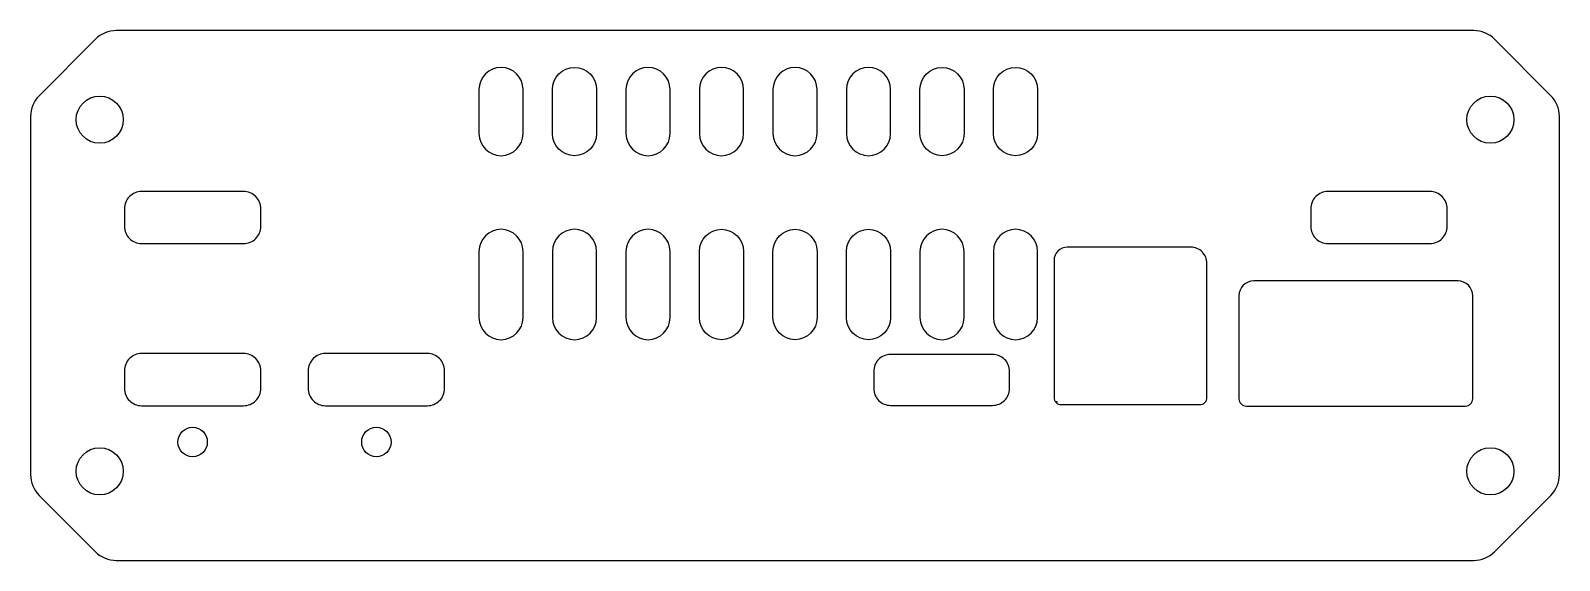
# Model space of a CAD drawing. Header units: millimetres. Extents: x -45 to 59, y 2 to 38.
import ezdxf

# ---------------------------------------------------------------- set-up
doc = ezdxf.new("R2010")
doc.units = ezdxf.units.MM
doc.layers.get('0').update_dxf_attribs({"linetype": 'CONTINUOUS'})

msp = doc.modelspace()

# ---------------------------------------------------------------- linework, layer by layer
for points in [[(58.65, 33.58), (54.82, 37.41, 0.198912), (53.41, 38), (-38.93, 38, 0.198912), (-40.35, 37.41), (-44.18, 33.58, 0.198912), (-44.76, 32.17), (-44.76, 7.84, 0.198912), (-44.18, 6.42), (-40.35, 2.6, 0.198912), (-38.93, 2.01), (53.41, 2.01, 0.198912), (54.82, 2.6), (58.65, 6.42, 0.198912), (59.24, 7.84), (59.24, 32.17, 0.198912)], [(-44.18, 33.58, 0.198912), (-44.76, 32.17), (-44.76, 7.84, 0.198912), (-44.18, 6.42), (-40.35, 2.6, 0.198912), (-38.93, 2.01), (53.41, 2.01, 0.198912), (54.82, 2.6), (58.65, 6.42, 0.198912), (59.24, 7.84), (59.24, 32.17, 0.198912), (58.65, 33.58), (54.82, 37.41, 0.198912), (53.41, 38), (-38.93, 38, 0.198912), (-40.35, 37.41)], [(-14.26, 31, 1), (-11.26, 31), (-11.26, 34, 1), (-14.26, 34)], [(-9.26, 31), (-9.26, 34, -1), (-6.26, 34), (-6.26, 31, -1)], [(-1.26, 34, 1), (-4.26, 34), (-4.26, 31, 1), (-1.26, 31)], [(0.74, 31, 1), (3.74, 31), (3.74, 34, 1), (0.74, 34)], [(5.74, 34), (5.74, 31, 1), (8.74, 31), (8.74, 34, 1)], [(13.74, 31), (13.74, 34, 1), (10.74, 34), (10.74, 31, 1)], [(18.74, 34), (18.74, 31, -1), (15.74, 31), (15.74, 34, -1)], [(23.74, 31, -1), (20.74, 31), (20.74, 34, -1), (23.74, 34)], [(-37.21, 27.07, 0.414214), (-38.38, 25.9), (-38.38, 24.7, 0.414214), (-37.21, 23.53), (-30.27, 23.53, 0.414214), (-29.1, 24.7), (-29.1, 25.9, 0.414214), (-30.27, 27.07)], [(51.6, 25.9, 0.414214), (50.43, 27.07), (43.49, 27.07, 0.414214), (42.32, 25.9), (42.32, 24.7, 0.414214), (43.49, 23.53), (50.43, 23.53, 0.414214), (51.6, 24.7)], [(-11.26, 23, 1), (-14.26, 23), (-14.26, 18.5, 1), (-11.26, 18.5)], [(-9.26, 18.5, 1), (-6.26, 18.5), (-6.26, 23, 1), (-9.26, 23)], [(-4.26, 23), (-4.26, 18.5, 1), (-1.26, 18.5), (-1.26, 23, 1)], [(0.74, 18.5), (0.74, 23, -1), (3.74, 23), (3.74, 18.5, -1)], [(8.74, 23), (8.74, 18.5, -1), (5.74, 18.5), (5.74, 23, -1)], [(13.74, 18.5, -1), (10.74, 18.5), (10.74, 23, -1), (13.74, 23)], [(18.74, 23, 1), (15.74, 23), (15.74, 18.5, 1), (18.74, 18.5)], [(23.74, 18.5), (23.74, 23, 1), (20.74, 23), (20.74, 18.5, 1)], [(25.36, 12.59), (25.66, 12.59), (34.46, 12.59), (34.76, 12.59, 0.414214), (35.26, 13.09), (35.26, 13.29), (35.26, 22.19, 0.414214), (34.16, 23.29), (25.76, 23.29, 0.414214), (24.86, 22.39), (24.86, 13.29), (24.86, 13.09, 0.414214)], [(37.94, 12.49), (52.84, 12.49, 0.414214), (53.34, 12.99), (53.34, 19.99, 0.414214), (52.34, 20.99), (38.44, 20.99, 0.414214), (37.44, 19.99), (37.44, 12.99, 0.414214)], [(-37.21, 12.52), (-30.27, 12.52, 0.414214), (-29.1, 13.69), (-29.1, 14.89, 0.414214), (-30.27, 16.06), (-37.21, 16.06, 0.414214), (-38.38, 14.89), (-38.38, 13.69, 0.414214)], [(-24.71, 12.52), (-17.77, 12.52, 0.414214), (-16.6, 13.69), (-16.6, 14.89, 0.414214), (-17.77, 16.06), (-24.71, 16.06, 0.414214), (-25.88, 14.89), (-25.88, 13.69, 0.414214)], [(21.83, 14.85, 0.414214), (20.68, 16), (13.74, 16, 0.414214), (12.59, 14.85), (12.59, 13.69, 0.414214), (13.74, 12.54), (20.68, 12.54, 0.414214), (21.83, 13.69)]]:
    msp.add_lwpolyline(points, format="xyb", close=True)
for centre, radius in [((-40.06, 31.95), 1.6), ((54.54, 31.95), 1.6), ((-33.74, 10.05), 1), ((-21.24, 10.05), 1), ((-40.06, 8.06), 1.6), ((54.54, 8.06), 1.6)]:
    msp.add_circle(centre, radius)
msp.add_point((25.06, 12.79))

doc.saveas('drawing.dxf')
